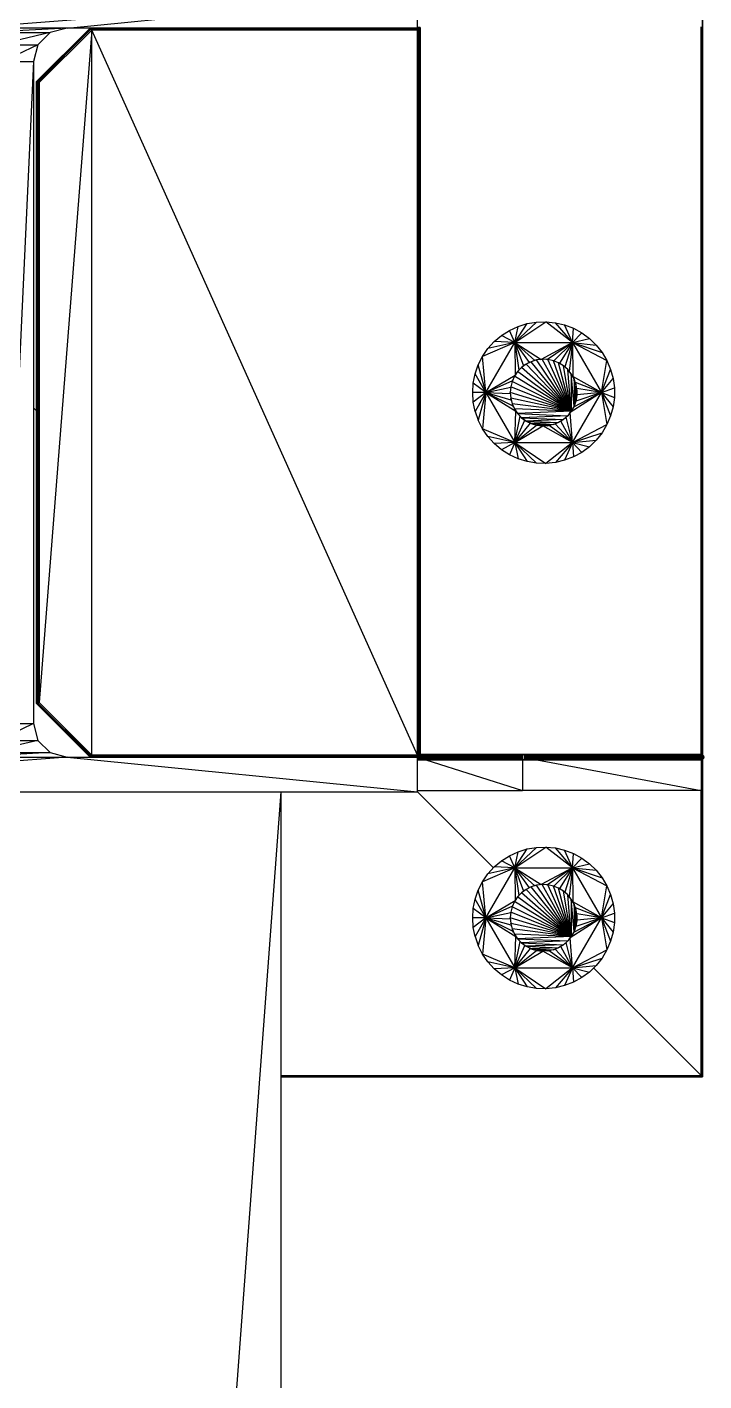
# Model space of a CAD drawing. Header units: millimetres. Extents: x -107267 to 109426, y -98906 to 83910.
# Drawn here: x 55359.7 to 55488.5, y -17772.9 to -17515.2 of the extents above; entities that cross this region are included whole.
import ezdxf

# ---------------------------------------------------------------- set-up
doc = ezdxf.new("R2010")
doc.units = ezdxf.units.MM
doc.layers.add('Top (Plan) View-000-CHÃO', color=254, linetype='Continuous')

# ---------------------------------------------------------------- blocks, each defined once
blk = doc.blocks.new('*U42')
at = {"layer": 'Top (Plan) View-000-CHÃO', "color": 0, "linetype": 'ByBlock', "lineweight": -2}
for p, q in [((154413.44, 143541.2), (154313.44, 142193.2)), ((154313.44, 143541.2), (154413.44, 143541.2)), ((154413.44, 143541.2), (154413.44, 142193.2))]:
    blk.add_line(p, q, dxfattribs=at)
blk = doc.blocks.new('*U62')
at = {"layer": 'Top (Plan) View-000-CHÃO', "color": 0, "linetype": 'ByBlock', "lineweight": -2}
for p, q in [((154457.94, 143526.72), (154463.89, 143530.68)), ((154457.94, 143526.72), (154462.08, 143530.62)), ((154457.94, 143526.72), (154460.31, 143530.32)), ((154458.58, 143529.79), (154460.31, 143530.32)), ((154460.31, 143530.32), (154462.08, 143530.62)), ((154462.08, 143530.62), (154463.89, 143530.68)), ((154463.89, 143530.68), (154465.68, 143530.5)), ((154468.93, 143526.72), (154463.89, 143530.68)), ((154465.68, 143530.5), (154467.44, 143530.09)), ((154468.93, 143526.72), (154465.68, 143530.5)), ((154467.44, 143530.09), (154469.12, 143529.44)), ((154468.93, 143526.72), (154467.44, 143530.09)), ((154454.05, 143526.9), (154455.43, 143528.06)), ((154455.43, 143528.06), (154456.95, 143529.03)), ((154457.94, 143526.72), (154455.43, 143528.06)), ((154456.95, 143529.03), (154458.58, 143529.79)), ((154457.94, 143526.72), (154456.95, 143529.03)), ((154457.94, 143526.72), (154458.58, 143529.79)), ((154468.93, 143526.72), (154469.12, 143529.44)), ((154468.93, 143526.72), (154470.7, 143528.57)), ((154468.93, 143526.72), (154472.15, 143527.5)), ((154469.12, 143529.44), (154470.7, 143528.57)), ((154470.7, 143528.57), (154472.15, 143527.5)), ((154472.15, 143527.5), (154473.45, 143526.25)), ((154457.94, 143526.72), (154451.82, 143524.07)), ((154451.82, 143524.07), (154452.84, 143525.56)), ((154452.44, 143517.19), (154457.94, 143526.72)), ((154452.84, 143525.56), (154454.05, 143526.9)), ((154457.94, 143526.72), (154452.84, 143525.56)), ((154457.94, 143526.72), (154454.05, 143526.9)), ((154457.94, 143526.72), (154458.01, 143520.49)), ((154457.94, 143526.72), (154458.73, 143521.46)), ((154457.94, 143526.72), (154459.63, 143522.27)), ((154457.94, 143526.72), (154460.66, 143522.9)), ((154457.94, 143526.72), (154461.79, 143523.32)), ((154457.94, 143526.72), (154462.98, 143523.52)), ((154457.94, 143526.72), (154468.93, 143526.72)), ((154457.94, 143526.72), (154457.94, 143526.72)), ((154458.35, 143526.72), (154458.35, 143526.72)), ((154459.51, 143526.72), (154459.51, 143526.72)), ((154460.11, 143526.72), (154460.11, 143526.72)), ((154461.07, 143526.72), (154461.07, 143526.72)), ((154462.58, 143526.72), (154462.58, 143526.72)), ((154468.93, 143526.72), (154462.98, 143523.52)), ((154463.38, 143526.72), (154463.38, 143526.72)), ((154468.93, 143526.72), (154464.19, 143523.5)), ((154464.87, 143526.72), (154464.87, 143526.72)), ((154468.93, 143526.72), (154465.37, 143523.24)), ((154466.42, 143526.72), (154466.42, 143526.72)), ((154468.93, 143526.72), (154466.48, 143522.77)), ((154467.47, 143526.72), (154467.47, 143526.72)), ((154468.93, 143526.72), (154467.48, 143522.09)), ((154468.04, 143526.72), (154468.04, 143526.72)), ((154468.93, 143526.72), (154468.33, 143521.24)), ((154468.93, 143526.72), (154469.01, 143520.24)), ((154468.93, 143526.72), (154474.43, 143517.19)), ((154468.93, 143526.72), (154475.48, 143523.28)), ((154468.93, 143526.72), (154474.57, 143524.83)), ((154468.93, 143526.72), (154473.45, 143526.25)), ((154473.45, 143526.25), (154474.57, 143524.83)), ((154450.42, 143520.76), (154451.01, 143522.46)), ((154451.01, 143522.46), (154451.82, 143524.07)), ((154452.44, 143517.19), (154451.01, 143522.46)), ((154452.44, 143517.19), (154451.82, 143524.07)), ((154459.63, 143522.27), (154459.47, 143522.13)), ((154459.83, 143522.4), (154459.63, 143522.27)), ((154460.66, 143522.9), (154460.44, 143522.77)), ((154460.84, 143522.97), (154460.66, 143522.9)), ((154461.79, 143523.32), (154461.51, 143523.22)), ((154461.92, 143523.35), (154461.79, 143523.32)), ((154462.98, 143523.52), (154462.68, 143523.47)), ((154463.06, 143523.52), (154462.98, 143523.52)), ((154464.19, 143523.5), (154464.01, 143523.5)), ((154464.2, 143523.49), (154464.19, 143523.5)), ((154465.37, 143523.24), (154465.34, 143523.25)), ((154465.56, 143523.16), (154465.37, 143523.24)), ((154466.48, 143522.77), (154466.4, 143522.8)), ((154466.73, 143522.6), (154466.48, 143522.77)), ((154474.43, 143517.19), (154475.48, 143523.28)), ((154474.57, 143524.83), (154475.48, 143523.28)), ((154475.48, 143523.28), (154476.19, 143521.62)), ((154450.06, 143518.99), (154450.42, 143520.76)), ((154452.44, 143517.19), (154450.42, 143520.76)), ((154452.44, 143517.19), (154458.01, 143520.49)), ((154458.01, 143520.49), (154457.97, 143520.4)), ((154458.19, 143520.74), (154458.01, 143520.49)), ((154458.73, 143521.46), (154458.64, 143521.33)), ((154458.94, 143521.65), (154458.73, 143521.46)), ((154467.48, 143522.09), (154467.36, 143522.17)), ((154467.68, 143521.88), (154467.48, 143522.09)), ((154468.33, 143521.24), (154468.19, 143521.38)), ((154468.47, 143521.03), (154468.33, 143521.24)), ((154469.01, 143520.24), (154468.87, 143520.44)), ((154469.09, 143520.05), (154469.01, 143520.24)), ((154474.43, 143517.19), (154469.01, 143520.24)), ((154474.43, 143517.19), (154476.19, 143521.62)), ((154474.43, 143517.19), (154476.66, 143519.88)), ((154476.19, 143521.62), (154476.66, 143519.88)), ((154476.66, 143519.88), (154476.91, 143518.09)), ((154449.94, 143517.19), (154450.06, 143518.99)), ((154450.06, 143515.39), (154449.94, 143517.19)), ((154452.44, 143517.19), (154449.94, 143517.19)), ((154452.44, 143517.19), (154450.06, 143518.99)), ((154452.44, 143517.19), (154450.06, 143515.39)), ((154452.44, 143517.19), (154450.42, 143513.62)), ((154452.44, 143517.19), (154451.01, 143511.92)), ((154452.44, 143517.19), (154451.82, 143510.31)), ((154452.44, 143517.19), (154457.48, 143519.41)), ((154452.44, 143517.19), (154457.17, 143518.24)), ((154452.44, 143517.19), (154457.6, 143514.69)), ((154452.44, 143517.19), (154458.18, 143513.63)), ((154452.44, 143517.19), (154457.23, 143515.84)), ((154452.44, 143517.19), (154457.09, 143517.04)), ((154452.44, 143517.19), (154457.94, 143507.67)), ((154452.44, 143517.19), (154452.44, 143517.19)), ((154457.17, 143518.25), (154457.17, 143518.24)), ((154457.17, 143518.24), (154457.17, 143518.19)), ((154457.48, 143519.41), (154457.47, 143519.37)), ((154457.6, 143519.64), (154457.48, 143519.41)), ((154474.43, 143517.19), (154468.52, 143513.39)), ((154468.93, 143507.67), (154474.43, 143517.19)), ((154474.43, 143517.19), (154469.15, 143514.42)), ((154469.48, 143519.13), (154469.37, 143519.39)), ((154469.52, 143518.98), (154469.48, 143519.13)), ((154474.43, 143517.19), (154469.48, 143519.13)), ((154474.43, 143517.19), (154469.57, 143515.55)), ((154469.74, 143517.95), (154469.68, 143518.25)), ((154469.74, 143517.85), (154469.74, 143517.95)), ((154474.43, 143517.19), (154469.74, 143517.95)), ((154474.43, 143517.19), (154469.77, 143516.74)), ((154474.43, 143517.19), (154476.91, 143518.09)), ((154474.43, 143517.19), (154475.48, 143511.1)), ((154474.43, 143517.19), (154476.19, 143512.76)), ((154474.43, 143517.19), (154476.66, 143514.5)), ((154474.43, 143517.19), (154476.91, 143516.29)), ((154476.91, 143518.09), (154476.91, 143516.29)), ((154450.42, 143513.62), (154450.06, 143515.39)), ((154457.09, 143517.1), (154457.09, 143517.04)), ((154457.09, 143517.04), (154457.12, 143516.75)), ((154457.22, 143515.96), (154457.23, 143515.84)), ((154457.23, 143515.84), (154457.32, 143515.55)), ((154457.54, 143514.86), (154457.6, 143514.69)), ((154457.73, 143514.45), (154457.6, 143514.69)), ((154469.53, 143515.43), (154469.57, 143515.55)), ((154469.57, 143515.55), (154469.57, 143515.56)), ((154469.77, 143516.74), (154469.76, 143516.98)), ((154469.76, 143516.71), (154469.77, 143516.74)), ((154476.91, 143516.29), (154476.66, 143514.5)), ((154450.42, 143513.62), (154451.01, 143511.92)), ((154457.94, 143507.67), (154458.18, 143513.63)), ((154457.94, 143507.67), (154458.95, 143512.7)), ((154458.18, 143513.63), (154458.07, 143513.83)), ((154458.18, 143513.63), (154458.32, 143513.46)), ((154458.77, 143512.91), (154458.95, 143512.7)), ((154458.95, 143512.7), (154459.08, 143512.59)), ((154458.95, 143512.7), (154458.95, 143512.7)), ((154459.65, 143512.12), (154459.88, 143511.93)), ((154467.5, 143512.34), (154467.71, 143512.49)), ((154467.71, 143512.49), (154467.83, 143512.63)), ((154468.93, 143507.67), (154467.71, 143512.49)), ((154468.32, 143513.17), (154468.52, 143513.39)), ((154468.52, 143513.39), (154468.59, 143513.5)), ((154468.93, 143507.67), (154468.52, 143513.39)), ((154468.99, 143514.17), (154469.15, 143514.42)), ((154469.15, 143514.42), (154469.17, 143514.49)), ((154476.19, 143512.76), (154475.48, 143511.1)), ((154476.66, 143514.5), (154476.19, 143512.76)), ((154451.82, 143510.31), (154451.01, 143511.92)), ((154452.84, 143508.82), (154451.82, 143510.31)), ((154457.94, 143507.67), (154451.82, 143510.31)), ((154457.94, 143507.67), (154459.88, 143511.93)), ((154457.94, 143507.67), (154460.94, 143511.35)), ((154457.94, 143507.67), (154462.09, 143510.99)), ((154457.94, 143507.67), (154463.29, 143510.84)), ((154459.88, 143511.93), (154459.98, 143511.87)), ((154459.88, 143511.93), (154459.98, 143511.88)), ((154459.97, 143511.88), (154459.88, 143511.93)), ((154460.69, 143511.49), (154460.94, 143511.35)), ((154460.72, 143511.47), (154460.94, 143511.35)), ((154460.94, 143511.35), (154460.73, 143511.47)), ((154460.94, 143511.35), (154460.99, 143511.34)), ((154460.94, 143511.35), (154460.99, 143511.34)), ((154460.99, 143511.34), (154460.94, 143511.35)), ((154460.94, 143511.35), (154460.94, 143511.35)), ((154462.08, 143510.99), (154462.09, 143510.99)), ((154462.08, 143510.99), (154462.09, 143510.99)), ((154462.09, 143510.99), (154462.08, 143510.99)), ((154462.09, 143510.99), (154462.09, 143510.99)), ((154462.09, 143510.99), (154462.09, 143510.99)), ((154462.09, 143510.99), (154462.09, 143510.99)), ((154462.09, 143510.99), (154462.09, 143510.99)), ((154463.24, 143510.85), (154463.29, 143510.84)), ((154463.25, 143510.85), (154463.29, 143510.84)), ((154463.29, 143510.84), (154463.25, 143510.85)), ((154463.29, 143510.84), (154463.56, 143510.86)), ((154463.29, 143510.84), (154463.55, 143510.86)), ((154463.51, 143510.86), (154463.29, 143510.84)), ((154463.29, 143510.84), (154463.29, 143510.84)), ((154468.93, 143507.67), (154463.29, 143510.84)), ((154464.38, 143510.92), (154464.49, 143510.93)), ((154464.39, 143510.92), (154464.49, 143510.93)), ((154464.49, 143510.93), (154464.39, 143510.92)), ((154464.49, 143510.93), (154464.79, 143511.01)), ((154464.49, 143510.93), (154464.78, 143511.01)), ((154464.76, 143511), (154464.49, 143510.93)), ((154464.49, 143510.93), (154464.49, 143510.93)), ((154468.93, 143507.67), (154464.49, 143510.93)), ((154465.5, 143511.2), (154465.66, 143511.24)), ((154465.51, 143511.2), (154465.66, 143511.24)), ((154465.66, 143511.24), (154465.51, 143511.2)), ((154465.66, 143511.24), (154465.91, 143511.37)), ((154465.9, 143511.36), (154465.66, 143511.24)), ((154465.89, 143511.36), (154465.66, 143511.24)), ((154465.66, 143511.24), (154465.66, 143511.24)), ((154468.93, 143507.67), (154465.66, 143511.24)), ((154466.74, 143511.77), (154466.55, 143511.68)), ((154466.55, 143511.68), (154466.74, 143511.77)), ((154466.74, 143511.77), (154466.56, 143511.68)), ((154466.74, 143511.77), (154466.93, 143511.91)), ((154468.93, 143507.67), (154466.74, 143511.77)), ((154468.93, 143507.67), (154475.48, 143511.1)), ((154468.93, 143507.67), (154474.57, 143509.55)), ((154474.57, 143509.55), (154473.45, 143508.14)), ((154475.48, 143511.1), (154474.57, 143509.55)), ((154454.05, 143507.49), (154452.84, 143508.82)), ((154457.94, 143507.67), (154452.84, 143508.82)), ((154457.94, 143507.67), (154454.05, 143507.49)), ((154455.43, 143506.32), (154454.05, 143507.49)), ((154457.94, 143507.67), (154455.43, 143506.32)), ((154457.94, 143507.67), (154456.95, 143505.35)), ((154457.94, 143507.67), (154468.93, 143507.67)), ((154457.94, 143507.67), (154458.58, 143504.59)), ((154457.94, 143507.67), (154460.31, 143504.06)), ((154457.94, 143507.67), (154462.08, 143503.76)), ((154457.94, 143507.67), (154463.89, 143503.7)), ((154468.93, 143507.67), (154463.89, 143503.7)), ((154468.93, 143507.67), (154465.68, 143503.88)), ((154468.93, 143507.67), (154467.44, 143504.3)), ((154468.93, 143507.67), (154473.45, 143508.14)), ((154468.93, 143507.67), (154469.12, 143504.95)), ((154468.93, 143507.67), (154470.7, 143505.81)), ((154468.93, 143507.67), (154472.15, 143506.88)), ((154472.15, 143506.88), (154470.7, 143505.81)), ((154473.45, 143508.14), (154472.15, 143506.88)), ((154456.95, 143505.35), (154455.43, 143506.32)), ((154458.58, 143504.59), (154456.95, 143505.35)), ((154460.31, 143504.06), (154458.58, 143504.59)), ((154467.44, 143504.3), (154465.68, 143503.88)), ((154469.12, 143504.95), (154467.44, 143504.3)), ((154470.7, 143505.81), (154469.12, 143504.95)), ((154462.08, 143503.76), (154460.31, 143504.06)), ((154463.89, 143503.7), (154462.08, 143503.76)), ((154465.68, 143503.88), (154463.89, 143503.7))]:
    blk.add_line(p, q, dxfattribs=at)
blk = doc.blocks.new('*U63')
at = {"layer": 'Top (Plan) View-000-CHÃO', "color": 0, "linetype": 'ByBlock', "lineweight": -2}
for p, q in [((154460.11, 143522.6), (154459.24, 143521.96)), ((154460.08, 143522.58), (154460.11, 143522.6)), ((154461.07, 143523.08), (154460.11, 143522.6)), ((154460.11, 143522.6), (154460.13, 143522.61)), ((154468.7, 143513.64), (154460.11, 143522.6)), ((154461.07, 143523.08), (154461.04, 143523.07)), ((154462.1, 143523.4), (154461.07, 143523.08)), ((154461.07, 143523.08), (154461.09, 143523.09)), ((154468.7, 143513.64), (154461.07, 143523.08)), ((154462.1, 143523.4), (154462.07, 143523.39)), ((154463.17, 143523.54), (154462.1, 143523.4)), ((154462.1, 143523.4), (154462.13, 143523.4)), ((154468.7, 143513.64), (154462.1, 143523.4)), ((154463.17, 143523.54), (154463.14, 143523.53)), ((154464.24, 143523.49), (154463.17, 143523.54)), ((154463.17, 143523.54), (154463.19, 143523.54)), ((154468.7, 143513.64), (154463.17, 143523.54)), ((154464.2, 143523.49), (154464.18, 143523.49)), ((154464.24, 143523.49), (154464.21, 143523.49)), ((154465.29, 143523.26), (154464.24, 143523.49)), ((154464.24, 143523.49), (154464.27, 143523.48)), ((154468.7, 143513.64), (154464.24, 143523.49)), ((154465.29, 143523.26), (154465.27, 143523.27)), ((154466.29, 143522.86), (154465.29, 143523.26)), ((154465.29, 143523.26), (154465.32, 143523.25)), ((154468.7, 143513.64), (154465.29, 143523.26)), ((154465.34, 143523.25), (154465.35, 143523.24)), ((154466.29, 143522.86), (154466.27, 143522.87)), ((154467.21, 143522.3), (154466.29, 143522.86)), ((154466.29, 143522.86), (154466.32, 143522.85)), ((154468.7, 143513.64), (154466.29, 143522.86)), ((154467.21, 143522.3), (154467.19, 143522.31)), ((154468.02, 143521.59), (154467.21, 143522.3)), ((154467.21, 143522.3), (154467.23, 143522.28)), ((154468.7, 143513.64), (154467.21, 143522.3)), ((154457.89, 143520.29), (154457.45, 143519.31)), ((154457.88, 143520.26), (154457.89, 143520.29)), ((154458.49, 143521.18), (154457.89, 143520.29)), ((154457.91, 143520.31), (154457.89, 143520.29)), ((154468.7, 143513.64), (154457.89, 143520.29)), ((154458.48, 143521.16), (154458.49, 143521.18)), ((154459.24, 143521.96), (154458.49, 143521.18)), ((154458.51, 143521.2), (154458.49, 143521.18)), ((154468.7, 143513.64), (154458.49, 143521.18)), ((154459.22, 143521.94), (154459.24, 143521.96)), ((154459.26, 143521.98), (154459.24, 143521.96)), ((154468.7, 143513.64), (154459.24, 143521.96)), ((154468.02, 143521.59), (154468, 143521.6)), ((154468.7, 143520.75), (154468.02, 143521.59)), ((154468.02, 143521.59), (154468.04, 143521.56)), ((154468.7, 143513.64), (154468.02, 143521.59)), ((154468.7, 143520.75), (154468.68, 143520.77)), ((154469.22, 143519.81), (154468.7, 143520.75)), ((154468.7, 143520.75), (154468.71, 143520.72)), ((154468.7, 143520.75), (154468.7, 143513.64)), ((154469.22, 143514.58), (154468.7, 143520.75)), ((154469.22, 143519.81), (154469.21, 143519.83)), ((154469.58, 143518.79), (154469.22, 143519.81)), ((154469.22, 143519.81), (154469.23, 143519.78)), ((154469.22, 143519.81), (154469.22, 143514.58)), ((154469.58, 143515.59), (154469.22, 143519.81)), ((154457.18, 143518.26), (154457.09, 143517.19)), ((154457.09, 143517.22), (154457.09, 143517.19)), ((154457.09, 143517.16), (154457.09, 143517.19)), ((154457.09, 143517.19), (154457.18, 143516.12)), ((154468.7, 143513.64), (154457.09, 143517.19)), ((154457.17, 143518.22), (154457.18, 143518.26)), ((154457.45, 143519.31), (154457.18, 143518.26)), ((154457.18, 143518.29), (154457.18, 143518.26)), ((154468.7, 143513.64), (154457.18, 143518.26)), ((154457.44, 143519.28), (154457.45, 143519.31)), ((154457.46, 143519.33), (154457.45, 143519.31)), ((154468.7, 143513.64), (154457.45, 143519.31)), ((154469.58, 143518.79), (154469.57, 143518.82)), ((154469.76, 143517.73), (154469.58, 143518.79)), ((154469.58, 143518.79), (154469.59, 143518.76)), ((154469.58, 143518.79), (154469.58, 143515.59)), ((154469.58, 143518.79), (154469.76, 143516.65)), ((154469.76, 143517.73), (154469.76, 143517.76)), ((154469.76, 143517.73), (154469.76, 143516.65)), ((154469.76, 143517.73), (154469.76, 143517.7)), ((154457.17, 143516.15), (154457.18, 143516.12)), ((154457.18, 143516.09), (154457.18, 143516.12)), ((154457.18, 143516.12), (154457.45, 143515.08)), ((154468.7, 143513.64), (154457.18, 143516.12)), ((154457.44, 143515.1), (154457.45, 143515.08)), ((154457.46, 143515.05), (154457.45, 143515.08)), ((154457.45, 143515.08), (154457.89, 143514.09)), ((154468.7, 143513.64), (154457.45, 143515.08)), ((154469.22, 143514.58), (154468.7, 143513.64)), ((154469.22, 143514.58), (154469.21, 143514.55)), ((154469.58, 143515.59), (154469.22, 143514.58)), ((154469.22, 143514.58), (154469.23, 143514.6)), ((154469.57, 143515.56), (154469.56, 143515.53)), ((154469.58, 143515.59), (154469.57, 143515.56)), ((154469.76, 143516.65), (154469.58, 143515.59)), ((154469.58, 143515.59), (154469.59, 143515.62)), ((154469.76, 143516.65), (154469.76, 143516.68)), ((154469.76, 143516.65), (154469.76, 143516.62)), ((154457.88, 143514.12), (154457.89, 143514.09)), ((154457.91, 143514.07), (154457.89, 143514.09)), ((154457.89, 143514.09), (154458.49, 143513.2)), ((154468.7, 143513.64), (154457.89, 143514.09)), ((154458.48, 143513.22), (154458.49, 143513.2)), ((154468.7, 143513.64), (154458.49, 143513.2)), ((154458.49, 143513.2), (154458.51, 143513.18)), ((154458.49, 143513.2), (154459.24, 143512.42)), ((154458.49, 143513.2), (154468.02, 143512.8)), ((154459.24, 143512.42), (154459.22, 143512.44)), ((154468.02, 143512.8), (154459.24, 143512.42)), ((154459.24, 143512.42), (154459.26, 143512.41)), ((154459.24, 143512.42), (154460.11, 143511.78)), ((154459.24, 143512.42), (154467.21, 143512.09)), ((154467.21, 143512.09), (154460.11, 143511.78)), ((154467.21, 143512.09), (154466.29, 143511.52)), ((154467.21, 143512.09), (154467.19, 143512.07)), ((154468.02, 143512.8), (154467.21, 143512.09)), ((154467.21, 143512.09), (154467.23, 143512.1)), ((154468.02, 143512.8), (154468, 143512.78)), ((154468.7, 143513.64), (154468.02, 143512.8)), ((154468.02, 143512.8), (154468.04, 143512.82)), ((154468.7, 143513.64), (154468.68, 143513.61)), ((154468.7, 143513.64), (154468.71, 143513.66)), ((154460.11, 143511.78), (154460.08, 143511.8)), ((154460.11, 143511.78), (154460.13, 143511.77)), ((154460.11, 143511.78), (154461.07, 143511.3)), ((154460.11, 143511.78), (154466.29, 143511.52)), ((154461.07, 143511.3), (154461.04, 143511.31)), ((154466.29, 143511.52), (154461.07, 143511.3)), ((154461.07, 143511.3), (154461.09, 143511.29)), ((154461.07, 143511.3), (154462.1, 143510.98)), ((154461.07, 143511.3), (154465.29, 143511.12)), ((154462.1, 143510.98), (154462.07, 143510.99)), ((154465.29, 143511.12), (154462.1, 143510.98)), ((154462.1, 143510.98), (154462.13, 143510.98)), ((154462.1, 143510.98), (154463.17, 143510.85)), ((154462.1, 143510.98), (154464.24, 143510.89)), ((154463.17, 143510.85), (154463.14, 143510.85)), ((154464.24, 143510.89), (154463.17, 143510.85)), ((154463.17, 143510.85), (154463.19, 143510.85)), ((154464.24, 143510.89), (154464.21, 143510.89)), ((154465.29, 143511.12), (154464.24, 143510.89)), ((154464.24, 143510.89), (154464.27, 143510.9)), ((154465.29, 143511.12), (154465.27, 143511.11)), ((154466.29, 143511.52), (154465.29, 143511.12)), ((154465.29, 143511.12), (154465.32, 143511.13)), ((154466.29, 143511.52), (154466.27, 143511.51)), ((154466.29, 143511.52), (154466.32, 143511.54))]:
    blk.add_line(p, q, dxfattribs=at)
blk = doc.blocks.new('*U64')
at = {"layer": 'Top (Plan) View-000-CHÃO', "color": 0, "linetype": 'ByBlock', "lineweight": -2}
for p, q in [((154457.94, 143626.72), (154463.89, 143630.68)), ((154457.94, 143626.72), (154462.08, 143630.62)), ((154460.31, 143630.32), (154462.08, 143630.62)), ((154462.08, 143630.62), (154463.89, 143630.68)), ((154463.89, 143630.68), (154465.68, 143630.5)), ((154468.93, 143626.72), (154463.89, 143630.68)), ((154454.05, 143626.9), (154455.43, 143628.06)), ((154455.43, 143628.06), (154456.95, 143629.03)), ((154457.94, 143626.72), (154455.43, 143628.06)), ((154456.95, 143629.03), (154458.58, 143629.79)), ((154457.94, 143626.72), (154456.95, 143629.03)), ((154457.94, 143626.72), (154460.31, 143630.32)), ((154457.94, 143626.72), (154458.58, 143629.79)), ((154458.58, 143629.79), (154460.31, 143630.32)), ((154465.68, 143630.5), (154467.44, 143630.09)), ((154468.93, 143626.72), (154465.68, 143630.5)), ((154467.44, 143630.09), (154469.12, 143629.44)), ((154468.93, 143626.72), (154467.44, 143630.09)), ((154468.93, 143626.72), (154469.12, 143629.44)), ((154468.93, 143626.72), (154470.7, 143628.57)), ((154469.12, 143629.44), (154470.7, 143628.57)), ((154470.7, 143628.57), (154472.15, 143627.5)), ((154457.94, 143626.72), (154451.82, 143624.07)), ((154451.82, 143624.07), (154452.84, 143625.56)), ((154452.44, 143617.19), (154457.94, 143626.72)), ((154452.84, 143625.56), (154454.05, 143626.9)), ((154457.94, 143626.72), (154452.84, 143625.56)), ((154457.94, 143626.72), (154454.05, 143626.9)), ((154457.94, 143626.72), (154458.01, 143620.49)), ((154457.94, 143626.72), (154458.73, 143621.46)), ((154457.94, 143626.72), (154459.63, 143622.27)), ((154457.94, 143626.72), (154460.66, 143622.9)), ((154457.94, 143626.72), (154461.79, 143623.32)), ((154457.94, 143626.72), (154462.98, 143623.52)), ((154457.94, 143626.72), (154468.93, 143626.72)), ((154457.94, 143626.72), (154457.94, 143626.72)), ((154458.35, 143626.72), (154458.35, 143626.72)), ((154459.51, 143626.72), (154459.51, 143626.72)), ((154460.11, 143626.72), (154460.11, 143626.72)), ((154461.07, 143626.72), (154461.07, 143626.72)), ((154462.58, 143626.72), (154462.58, 143626.72)), ((154468.93, 143626.72), (154462.98, 143623.52)), ((154463.38, 143626.72), (154463.38, 143626.72)), ((154468.93, 143626.72), (154464.19, 143623.5)), ((154464.87, 143626.72), (154464.87, 143626.72)), ((154468.93, 143626.72), (154465.37, 143623.24)), ((154466.42, 143626.72), (154466.42, 143626.72)), ((154468.93, 143626.72), (154466.48, 143622.77)), ((154467.47, 143626.72), (154467.47, 143626.72)), ((154468.93, 143626.72), (154467.48, 143622.09)), ((154468.04, 143626.72), (154468.04, 143626.72)), ((154468.93, 143626.72), (154468.33, 143621.24)), ((154468.93, 143626.72), (154472.15, 143627.5)), ((154468.93, 143626.72), (154469.01, 143620.24)), ((154468.93, 143626.72), (154474.43, 143617.19)), ((154468.93, 143626.72), (154475.48, 143623.28)), ((154468.93, 143626.72), (154474.57, 143624.83)), ((154468.93, 143626.72), (154473.45, 143626.25)), ((154472.15, 143627.5), (154473.45, 143626.25)), ((154473.45, 143626.25), (154474.57, 143624.83)), ((154451.01, 143622.46), (154451.82, 143624.07)), ((154452.44, 143617.19), (154451.82, 143624.07)), ((154460.66, 143622.9), (154460.44, 143622.77)), ((154460.84, 143622.97), (154460.66, 143622.9)), ((154461.79, 143623.32), (154461.51, 143623.22)), ((154461.92, 143623.35), (154461.79, 143623.32)), ((154462.98, 143623.52), (154462.68, 143623.47)), ((154463.06, 143623.52), (154462.98, 143623.52)), ((154464.19, 143623.5), (154464.01, 143623.5)), ((154464.2, 143623.49), (154464.19, 143623.5)), ((154465.37, 143623.24), (154465.34, 143623.25)), ((154465.56, 143623.16), (154465.37, 143623.24)), ((154466.48, 143622.77), (154466.4, 143622.8)), ((154474.43, 143617.19), (154475.48, 143623.28)), ((154474.57, 143624.83), (154475.48, 143623.28)), ((154475.48, 143623.28), (154476.19, 143621.62)), ((154450.06, 143618.99), (154450.42, 143620.76)), ((154450.42, 143620.76), (154451.01, 143622.46)), ((154452.44, 143617.19), (154450.42, 143620.76)), ((154452.44, 143617.19), (154451.01, 143622.46)), ((154452.44, 143617.19), (154458.01, 143620.49)), ((154458.01, 143620.49), (154457.97, 143620.4)), ((154458.19, 143620.74), (154458.01, 143620.49)), ((154458.73, 143621.46), (154458.64, 143621.33)), ((154458.94, 143621.65), (154458.73, 143621.46)), ((154459.63, 143622.27), (154459.47, 143622.13)), ((154459.83, 143622.4), (154459.63, 143622.27)), ((154466.73, 143622.6), (154466.48, 143622.77)), ((154467.48, 143622.09), (154467.36, 143622.17)), ((154467.68, 143621.88), (154467.48, 143622.09)), ((154468.33, 143621.24), (154468.19, 143621.38)), ((154468.47, 143621.03), (154468.33, 143621.24)), ((154469.01, 143620.24), (154468.87, 143620.44)), ((154469.09, 143620.05), (154469.01, 143620.24)), ((154474.43, 143617.19), (154469.01, 143620.24)), ((154474.43, 143617.19), (154476.19, 143621.62)), ((154476.19, 143621.62), (154476.66, 143619.88)), ((154449.94, 143617.19), (154450.06, 143618.99)), ((154452.44, 143617.19), (154450.06, 143618.99)), ((154452.44, 143617.19), (154457.48, 143619.41)), ((154452.44, 143617.19), (154457.17, 143618.24)), ((154457.17, 143618.25), (154457.17, 143618.24)), ((154457.17, 143618.24), (154457.17, 143618.19)), ((154457.48, 143619.41), (154457.47, 143619.37)), ((154457.6, 143619.64), (154457.48, 143619.41)), ((154469.48, 143619.13), (154469.37, 143619.39)), ((154469.52, 143618.98), (154469.48, 143619.13)), ((154474.43, 143617.19), (154469.48, 143619.13)), ((154469.74, 143617.95), (154469.68, 143618.25)), ((154469.74, 143617.85), (154469.74, 143617.95)), ((154474.43, 143617.19), (154469.74, 143617.95)), ((154474.43, 143617.19), (154476.66, 143619.88)), ((154474.43, 143617.19), (154476.91, 143618.09)), ((154476.66, 143619.88), (154476.91, 143618.09)), ((154476.91, 143618.09), (154476.91, 143616.29)), ((154450.06, 143615.39), (154449.94, 143617.19)), ((154452.44, 143617.19), (154449.94, 143617.19)), ((154452.44, 143617.19), (154450.06, 143615.39)), ((154450.42, 143613.62), (154450.06, 143615.39)), ((154452.44, 143617.19), (154450.42, 143613.62)), ((154452.44, 143617.19), (154451.01, 143611.92)), ((154452.44, 143617.19), (154451.82, 143610.31)), ((154452.44, 143617.19), (154457.6, 143614.69)), ((154452.44, 143617.19), (154458.18, 143613.63)), ((154452.44, 143617.19), (154457.23, 143615.84)), ((154452.44, 143617.19), (154457.09, 143617.04)), ((154452.44, 143617.19), (154457.94, 143607.67)), ((154452.44, 143617.19), (154452.44, 143617.19)), ((154457.09, 143617.1), (154457.09, 143617.04)), ((154457.09, 143617.04), (154457.12, 143616.75)), ((154457.22, 143615.96), (154457.23, 143615.84)), ((154457.23, 143615.84), (154457.32, 143615.55)), ((154474.43, 143617.19), (154468.52, 143613.39)), ((154468.93, 143607.67), (154474.43, 143617.19)), ((154474.43, 143617.19), (154469.15, 143614.42)), ((154469.53, 143615.43), (154469.57, 143615.55)), ((154474.43, 143617.19), (154469.57, 143615.55)), ((154469.57, 143615.55), (154469.57, 143615.56)), ((154469.77, 143616.74), (154469.76, 143616.98)), ((154469.76, 143616.71), (154469.77, 143616.74)), ((154474.43, 143617.19), (154469.77, 143616.74)), ((154474.43, 143617.19), (154475.48, 143611.1)), ((154474.43, 143617.19), (154476.19, 143612.76)), ((154474.43, 143617.19), (154476.66, 143614.5)), ((154474.43, 143617.19), (154476.91, 143616.29)), ((154476.91, 143616.29), (154476.66, 143614.5)), ((154450.42, 143613.62), (154451.01, 143611.92)), ((154457.54, 143614.86), (154457.6, 143614.69)), ((154457.73, 143614.45), (154457.6, 143614.69)), ((154457.94, 143607.67), (154458.18, 143613.63)), ((154457.94, 143607.67), (154458.95, 143612.7)), ((154458.18, 143613.63), (154458.07, 143613.83)), ((154458.18, 143613.63), (154458.32, 143613.46)), ((154458.77, 143612.91), (154458.95, 143612.7)), ((154458.95, 143612.7), (154459.08, 143612.59)), ((154458.95, 143612.7), (154458.95, 143612.7)), ((154467.5, 143612.34), (154467.71, 143612.49)), ((154467.71, 143612.49), (154467.83, 143612.63)), ((154468.93, 143607.67), (154467.71, 143612.49)), ((154468.32, 143613.17), (154468.52, 143613.39)), ((154468.52, 143613.39), (154468.59, 143613.5)), ((154468.93, 143607.67), (154468.52, 143613.39)), ((154468.99, 143614.17), (154469.15, 143614.42)), ((154469.15, 143614.42), (154469.17, 143614.49)), ((154476.19, 143612.76), (154475.48, 143611.1)), ((154476.66, 143614.5), (154476.19, 143612.76)), ((154451.82, 143610.31), (154451.01, 143611.92)), ((154452.84, 143608.82), (154451.82, 143610.31)), ((154457.94, 143607.67), (154451.82, 143610.31)), ((154457.94, 143607.67), (154459.88, 143611.93)), ((154457.94, 143607.67), (154460.94, 143611.35)), ((154457.94, 143607.67), (154462.09, 143610.99)), ((154457.94, 143607.67), (154463.29, 143610.84)), ((154459.65, 143612.12), (154459.88, 143611.93)), ((154459.88, 143611.93), (154459.98, 143611.87)), ((154459.88, 143611.93), (154459.98, 143611.88)), ((154459.97, 143611.88), (154459.88, 143611.93)), ((154460.69, 143611.49), (154460.94, 143611.35)), ((154460.72, 143611.47), (154460.94, 143611.35)), ((154460.94, 143611.35), (154460.73, 143611.47)), ((154460.94, 143611.35), (154460.99, 143611.34)), ((154460.94, 143611.35), (154460.99, 143611.34)), ((154460.99, 143611.34), (154460.94, 143611.35)), ((154460.94, 143611.35), (154460.94, 143611.35)), ((154462.08, 143610.99), (154462.09, 143610.99)), ((154462.08, 143610.99), (154462.09, 143610.99)), ((154462.09, 143610.99), (154462.08, 143610.99)), ((154462.09, 143610.99), (154462.09, 143610.99)), ((154462.09, 143610.99), (154462.09, 143610.99)), ((154462.09, 143610.99), (154462.09, 143610.99)), ((154462.09, 143610.99), (154462.09, 143610.99)), ((154463.24, 143610.85), (154463.29, 143610.84)), ((154463.25, 143610.85), (154463.29, 143610.84)), ((154463.29, 143610.84), (154463.25, 143610.85)), ((154463.29, 143610.84), (154463.56, 143610.86)), ((154463.29, 143610.84), (154463.55, 143610.86)), ((154463.51, 143610.86), (154463.29, 143610.84)), ((154463.29, 143610.84), (154463.29, 143610.84)), ((154468.93, 143607.67), (154463.29, 143610.84)), ((154464.38, 143610.92), (154464.49, 143610.93)), ((154464.39, 143610.92), (154464.49, 143610.93)), ((154464.49, 143610.93), (154464.39, 143610.92)), ((154464.49, 143610.93), (154464.79, 143611.01)), ((154464.49, 143610.93), (154464.78, 143611.01)), ((154464.76, 143611), (154464.49, 143610.93)), ((154464.49, 143610.93), (154464.49, 143610.93)), ((154468.93, 143607.67), (154464.49, 143610.93)), ((154465.5, 143611.2), (154465.66, 143611.24)), ((154465.51, 143611.2), (154465.66, 143611.24)), ((154465.66, 143611.24), (154465.51, 143611.2)), ((154465.66, 143611.24), (154465.91, 143611.37)), ((154465.9, 143611.36), (154465.66, 143611.24)), ((154465.89, 143611.36), (154465.66, 143611.24)), ((154465.66, 143611.24), (154465.66, 143611.24)), ((154468.93, 143607.67), (154465.66, 143611.24)), ((154466.74, 143611.77), (154466.55, 143611.68)), ((154466.55, 143611.68), (154466.74, 143611.77)), ((154466.74, 143611.77), (154466.56, 143611.68)), ((154466.74, 143611.77), (154466.93, 143611.91)), ((154468.93, 143607.67), (154466.74, 143611.77)), ((154468.93, 143607.67), (154475.48, 143611.1)), ((154475.48, 143611.1), (154474.57, 143609.55)), ((154454.05, 143607.49), (154452.84, 143608.82)), ((154457.94, 143607.67), (154452.84, 143608.82)), ((154457.94, 143607.67), (154454.05, 143607.49)), ((154455.43, 143606.32), (154454.05, 143607.49)), ((154457.94, 143607.67), (154455.43, 143606.32)), ((154457.94, 143607.67), (154456.95, 143605.35)), ((154457.94, 143607.67), (154468.93, 143607.67)), ((154457.94, 143607.67), (154458.58, 143604.59)), ((154457.94, 143607.67), (154460.31, 143604.06)), ((154457.94, 143607.67), (154462.08, 143603.76)), ((154457.94, 143607.67), (154463.89, 143603.7)), ((154468.93, 143607.67), (154463.89, 143603.7)), ((154468.93, 143607.67), (154465.68, 143603.88)), ((154468.93, 143607.67), (154467.44, 143604.3)), ((154468.93, 143607.67), (154474.57, 143609.55)), ((154468.93, 143607.67), (154473.45, 143608.14)), ((154468.93, 143607.67), (154469.12, 143604.95)), ((154468.93, 143607.67), (154470.7, 143605.81)), ((154468.93, 143607.67), (154472.15, 143606.88)), ((154473.45, 143608.14), (154472.15, 143606.88)), ((154474.57, 143609.55), (154473.45, 143608.14)), ((154456.95, 143605.35), (154455.43, 143606.32)), ((154458.58, 143604.59), (154456.95, 143605.35)), ((154469.12, 143604.95), (154467.44, 143604.3)), ((154470.7, 143605.81), (154469.12, 143604.95)), ((154472.15, 143606.88), (154470.7, 143605.81)), ((154460.31, 143604.06), (154458.58, 143604.59)), ((154462.08, 143603.76), (154460.31, 143604.06)), ((154463.89, 143603.7), (154462.08, 143603.76)), ((154465.68, 143603.88), (154463.89, 143603.7)), ((154467.44, 143604.3), (154465.68, 143603.88))]:
    blk.add_line(p, q, dxfattribs=at)
blk = doc.blocks.new('*U65')
at = {"layer": 'Top (Plan) View-000-CHÃO', "color": 0, "linetype": 'ByBlock', "lineweight": -2}
for p, q in [((154461.07, 143623.08), (154460.11, 143622.6)), ((154461.07, 143623.08), (154461.04, 143623.07)), ((154462.1, 143623.4), (154461.07, 143623.08)), ((154461.07, 143623.08), (154461.09, 143623.09)), ((154468.7, 143613.64), (154461.07, 143623.08)), ((154462.1, 143623.4), (154462.07, 143623.39)), ((154463.17, 143623.54), (154462.1, 143623.4)), ((154462.1, 143623.4), (154462.13, 143623.4)), ((154468.7, 143613.64), (154462.1, 143623.4)), ((154463.17, 143623.54), (154463.14, 143623.53)), ((154464.24, 143623.49), (154463.17, 143623.54)), ((154463.17, 143623.54), (154463.19, 143623.54)), ((154468.7, 143613.64), (154463.17, 143623.54)), ((154464.2, 143623.49), (154464.18, 143623.49)), ((154464.24, 143623.49), (154464.21, 143623.49)), ((154465.29, 143623.26), (154464.24, 143623.49)), ((154464.24, 143623.49), (154464.27, 143623.48)), ((154468.7, 143613.64), (154464.24, 143623.49)), ((154465.29, 143623.26), (154465.27, 143623.27)), ((154466.29, 143622.86), (154465.29, 143623.26)), ((154465.29, 143623.26), (154465.32, 143623.25)), ((154468.7, 143613.64), (154465.29, 143623.26)), ((154465.34, 143623.25), (154465.35, 143623.24)), ((154466.29, 143622.86), (154466.27, 143622.87)), ((154467.21, 143622.3), (154466.29, 143622.86)), ((154466.29, 143622.86), (154466.32, 143622.85)), ((154468.7, 143613.64), (154466.29, 143622.86)), ((154457.89, 143620.29), (154457.45, 143619.31)), ((154457.88, 143620.26), (154457.89, 143620.29)), ((154458.49, 143621.18), (154457.89, 143620.29)), ((154457.91, 143620.31), (154457.89, 143620.29)), ((154468.7, 143613.64), (154457.89, 143620.29)), ((154458.48, 143621.16), (154458.49, 143621.18)), ((154459.24, 143621.96), (154458.49, 143621.18)), ((154458.51, 143621.2), (154458.49, 143621.18)), ((154468.7, 143613.64), (154458.49, 143621.18)), ((154459.22, 143621.94), (154459.24, 143621.96)), ((154460.11, 143622.6), (154459.24, 143621.96)), ((154459.26, 143621.98), (154459.24, 143621.96)), ((154468.7, 143613.64), (154459.24, 143621.96)), ((154460.08, 143622.58), (154460.11, 143622.6)), ((154460.11, 143622.6), (154460.13, 143622.61)), ((154468.7, 143613.64), (154460.11, 143622.6)), ((154467.21, 143622.3), (154467.19, 143622.31)), ((154468.02, 143621.59), (154467.21, 143622.3)), ((154467.21, 143622.3), (154467.23, 143622.28)), ((154468.7, 143613.64), (154467.21, 143622.3)), ((154468.02, 143621.59), (154468, 143621.6)), ((154468.7, 143620.75), (154468.02, 143621.59)), ((154468.02, 143621.59), (154468.04, 143621.56)), ((154468.7, 143613.64), (154468.02, 143621.59)), ((154468.7, 143620.75), (154468.68, 143620.77)), ((154469.22, 143619.81), (154468.7, 143620.75)), ((154468.7, 143620.75), (154468.71, 143620.72)), ((154468.7, 143620.75), (154468.7, 143613.64)), ((154469.22, 143614.58), (154468.7, 143620.75)), ((154457.18, 143618.26), (154457.09, 143617.19)), ((154457.17, 143618.22), (154457.18, 143618.26)), ((154457.45, 143619.31), (154457.18, 143618.26)), ((154457.18, 143618.29), (154457.18, 143618.26)), ((154468.7, 143613.64), (154457.18, 143618.26)), ((154457.44, 143619.28), (154457.45, 143619.31)), ((154457.46, 143619.33), (154457.45, 143619.31)), ((154468.7, 143613.64), (154457.45, 143619.31)), ((154469.22, 143619.81), (154469.21, 143619.83)), ((154469.58, 143618.79), (154469.22, 143619.81)), ((154469.22, 143619.81), (154469.23, 143619.78)), ((154469.22, 143619.81), (154469.22, 143614.58)), ((154469.58, 143615.59), (154469.22, 143619.81)), ((154469.58, 143618.79), (154469.57, 143618.82)), ((154469.76, 143617.73), (154469.58, 143618.79)), ((154469.58, 143618.79), (154469.59, 143618.76)), ((154469.58, 143618.79), (154469.58, 143615.59)), ((154469.58, 143618.79), (154469.76, 143616.65)), ((154469.76, 143617.73), (154469.76, 143617.76)), ((154469.76, 143617.73), (154469.76, 143616.65)), ((154469.76, 143617.73), (154469.76, 143617.7)), ((154457.09, 143617.22), (154457.09, 143617.19)), ((154457.09, 143617.16), (154457.09, 143617.19)), ((154457.09, 143617.19), (154457.18, 143616.12)), ((154468.7, 143613.64), (154457.09, 143617.19)), ((154457.17, 143616.15), (154457.18, 143616.12)), ((154457.18, 143616.09), (154457.18, 143616.12)), ((154457.18, 143616.12), (154457.45, 143615.08)), ((154468.7, 143613.64), (154457.18, 143616.12)), ((154457.44, 143615.1), (154457.45, 143615.08)), ((154457.46, 143615.05), (154457.45, 143615.08)), ((154457.45, 143615.08), (154457.89, 143614.09)), ((154468.7, 143613.64), (154457.45, 143615.08)), ((154469.58, 143615.59), (154469.22, 143614.58)), ((154469.57, 143615.56), (154469.56, 143615.53)), ((154469.58, 143615.59), (154469.57, 143615.56)), ((154469.76, 143616.65), (154469.58, 143615.59)), ((154469.58, 143615.59), (154469.59, 143615.62)), ((154469.76, 143616.65), (154469.76, 143616.68)), ((154469.76, 143616.65), (154469.76, 143616.62)), ((154457.88, 143614.12), (154457.89, 143614.09)), ((154457.91, 143614.07), (154457.89, 143614.09)), ((154457.89, 143614.09), (154458.49, 143613.2)), ((154468.7, 143613.64), (154457.89, 143614.09)), ((154458.48, 143613.22), (154458.49, 143613.2)), ((154468.7, 143613.64), (154458.49, 143613.2)), ((154458.49, 143613.2), (154458.51, 143613.18)), ((154458.49, 143613.2), (154459.24, 143612.42)), ((154458.49, 143613.2), (154468.02, 143612.8)), ((154468.02, 143612.8), (154459.24, 143612.42)), ((154468.02, 143612.8), (154467.21, 143612.09)), ((154468.02, 143612.8), (154468, 143612.78)), ((154468.7, 143613.64), (154468.02, 143612.8)), ((154468.02, 143612.8), (154468.04, 143612.82)), ((154468.7, 143613.64), (154468.68, 143613.61)), ((154469.22, 143614.58), (154468.7, 143613.64)), ((154468.7, 143613.64), (154468.71, 143613.66)), ((154469.22, 143614.58), (154469.21, 143614.55)), ((154469.22, 143614.58), (154469.23, 143614.6)), ((154459.24, 143612.42), (154459.22, 143612.44)), ((154459.24, 143612.42), (154459.26, 143612.41)), ((154459.24, 143612.42), (154460.11, 143611.78)), ((154459.24, 143612.42), (154467.21, 143612.09)), ((154460.11, 143611.78), (154460.08, 143611.8)), ((154467.21, 143612.09), (154460.11, 143611.78)), ((154460.11, 143611.78), (154460.13, 143611.77)), ((154460.11, 143611.78), (154461.07, 143611.3)), ((154460.11, 143611.78), (154466.29, 143611.52)), ((154461.07, 143611.3), (154461.04, 143611.31)), ((154466.29, 143611.52), (154461.07, 143611.3)), ((154461.07, 143611.3), (154461.09, 143611.29)), ((154461.07, 143611.3), (154462.1, 143610.98)), ((154461.07, 143611.3), (154465.29, 143611.12)), ((154462.1, 143610.98), (154462.07, 143610.99)), ((154465.29, 143611.12), (154462.1, 143610.98)), ((154462.1, 143610.98), (154462.13, 143610.98)), ((154462.1, 143610.98), (154463.17, 143610.85)), ((154462.1, 143610.98), (154464.24, 143610.89)), ((154463.17, 143610.85), (154463.14, 143610.85)), ((154464.24, 143610.89), (154463.17, 143610.85)), ((154463.17, 143610.85), (154463.19, 143610.85)), ((154464.24, 143610.89), (154464.21, 143610.89)), ((154465.29, 143611.12), (154464.24, 143610.89)), ((154464.24, 143610.89), (154464.27, 143610.9)), ((154465.29, 143611.12), (154465.27, 143611.11)), ((154466.29, 143611.52), (154465.29, 143611.12)), ((154465.29, 143611.12), (154465.32, 143611.13)), ((154466.29, 143611.52), (154466.27, 143611.51)), ((154467.21, 143612.09), (154466.29, 143611.52)), ((154466.29, 143611.52), (154466.32, 143611.54)), ((154467.21, 143612.09), (154467.19, 143612.07)), ((154467.21, 143612.09), (154467.23, 143612.1))]:
    blk.add_line(p, q, dxfattribs=at)
blk = doc.blocks.new('*U70')
at = {"layer": 'Top (Plan) View-000-CHÃO', "color": 0, "linetype": 'ByBlock', "lineweight": -2}
for p, q in [((154493.69, 143692.76), (154493.69, 143548.24)), ((154493.69, 143548.24), (154493.69, 143692.76)), ((154493.69, 143547.37), (154493.69, 143486.95)), ((154493.69, 143486.95), (154493.69, 143547.37)), ((154493.69, 143486.95), (154413.44, 143486.95)), ((154413.44, 143486.95), (154493.69, 143486.95)), ((154493.69, 143486.95), (154493.44, 143487.2)), ((154493.44, 143487.2), (154493.69, 143486.95)), ((154493.69, 143486.94), (154493.69, 143486.95)), ((154493.69, 143486.95), (154493.69, 143486.94))]:
    blk.add_line(p, q, dxfattribs=at)
blk = doc.blocks.new('*U71')
at = {"layer": 'Top (Plan) View-000-CHÃO', "color": 0, "linetype": 'ByBlock', "lineweight": -2}
for p, q in [((154493.44, 143548.31), (154493.44, 143686.85)), ((154366.94, 143613.7), (154366.36, 143614.27)), ((154453.9, 143526.73), (154439.44, 143541.2)), ((154493.44, 143487.2), (154493.44, 143541.46)), ((154493.44, 143487.2), (154472.96, 143507.67)), ((154413.44, 143487.2), (154493.44, 143487.2))]:
    blk.add_line(p, q, dxfattribs=at)
blk = doc.blocks.new('*U139')
at = {"layer": 'Top (Plan) View-000-CHÃO', "color": 0, "linetype": 'ByBlock', "lineweight": -2}
for p, q in [((154366.94, 143676.4), (154377.14, 143686.6)), ((154377.14, 143686.6), (154366.94, 143676.4)), ((154377.23, 143686.6), (154367, 143676.37)), ((154367, 143676.37), (154377.23, 143686.6)), ((154377.33, 143686.45), (154367.19, 143676.31)), ((154367.19, 143676.31), (154377.33, 143686.45)), ((154377.27, 143686.6), (154377.33, 143686.45)), ((154377.33, 143686.45), (154377.27, 143686.6)), ((154377.33, 143686.45), (154377.44, 143686.2)), ((154439.69, 143686.45), (154377.33, 143686.45)), ((154377.33, 143686.45), (154439.69, 143686.45)), ((154377.44, 143686.2), (154377.33, 143686.45)), ((154439.44, 143686.7), (154439.94, 143686.7)), ((154439.94, 143686.7), (154439.44, 143686.7)), ((154439.87, 143686.63), (154439.44, 143686.63)), ((154439.44, 143686.63), (154439.87, 143686.63)), ((154439.69, 143686.45), (154439.44, 143686.2)), ((154439.44, 143686.2), (154439.69, 143686.45)), ((154439.87, 143686.63), (154439.69, 143686.45)), ((154439.69, 143686.45), (154439.87, 143686.63)), ((154439.69, 143548.2), (154439.69, 143686.45)), ((154439.69, 143686.45), (154439.69, 143548.2)), ((154439.94, 143686.7), (154439.87, 143686.63)), ((154439.87, 143686.63), (154439.94, 143686.7)), ((154439.87, 143548.2), (154439.87, 143686.63)), ((154439.87, 143686.63), (154439.87, 143548.2)), ((154439.94, 143686.7), (154439.94, 143548.2)), ((154439.94, 143548.2), (154439.94, 143686.7)), ((154366.94, 143557.99), (154366.94, 143676.4)), ((154366.94, 143676.4), (154367, 143676.37)), ((154366.94, 143676.4), (154366.94, 143557.99)), ((154367, 143676.37), (154366.94, 143676.4)), ((154367, 143676.37), (154367, 143558.02)), ((154367, 143558.02), (154367, 143676.37)), ((154367, 143676.37), (154367.19, 143676.31)), ((154367.19, 143676.31), (154367, 143676.37)), ((154367.19, 143676.31), (154367.19, 143558.09)), ((154367.19, 143558.09), (154367.19, 143676.31)), ((154367.19, 143676.31), (154367.44, 143676.2)), ((154367.44, 143676.2), (154367.19, 143676.31)), ((154366.94, 143557.99), (154367, 143558.02)), ((154367, 143558.02), (154366.94, 143557.99)), ((154377.14, 143547.79), (154366.94, 143557.99)), ((154366.94, 143557.99), (154377.14, 143547.79)), ((154367, 143558.02), (154367.19, 143558.09)), ((154367.19, 143558.09), (154367, 143558.02)), ((154367, 143558.02), (154377.23, 143547.79)), ((154377.23, 143547.79), (154367, 143558.02)), ((154367.19, 143558.09), (154367.44, 143558.2)), ((154367.44, 143558.2), (154367.19, 143558.09)), ((154367.19, 143558.09), (154377.33, 143547.95)), ((154377.33, 143547.95), (154367.19, 143558.09)), ((154377.33, 143547.95), (154377.44, 143548.2)), ((154377.44, 143548.2), (154377.33, 143547.95)), ((154439.44, 143548.2), (154439.44, 143547.95)), ((154439.69, 143548.2), (154439.44, 143548.2)), ((154439.44, 143547.95), (154439.44, 143548.2)), ((154439.44, 143548.2), (154439.69, 143548.2)), ((154439.87, 143548.2), (154439.69, 143548.2)), ((154439.69, 143548.2), (154439.87, 143548.2)), ((154439.94, 143548.2), (154439.87, 143548.2)), ((154439.87, 143548.2), (154439.94, 143548.2)), ((154377.27, 143547.79), (154377.33, 143547.95)), ((154377.33, 143547.95), (154377.27, 143547.79)), ((154377.33, 143547.95), (154439.44, 143547.95)), ((154439.44, 143547.95), (154377.33, 143547.95)), ((154439.44, 143547.95), (154439.44, 143547.79)), ((154439.44, 143547.79), (154439.44, 143547.95))]:
    blk.add_line(p, q, dxfattribs=at)
blk = doc.blocks.new('*U140')
at = {"layer": 'Top (Plan) View-000-CHÃO', "color": 0, "linetype": 'ByBlock', "lineweight": -2}
for p, q in [((154377.44, 143686.2), (154367.44, 143558.2)), ((154377.44, 143686.2), (154367.44, 143676.2)), ((154439.44, 143686.2), (154377.44, 143686.2)), ((154439.44, 143548.2), (154377.44, 143686.2)), ((154377.44, 143548.2), (154377.44, 143686.2)), ((154439.44, 143548.2), (154439.44, 143686.2)), ((154367.44, 143676.2), (154367.44, 143558.2)), ((154377.44, 143548.2), (154367.44, 143558.2)), ((154439.44, 143548.2), (154377.44, 143548.2))]:
    blk.add_line(p, q, dxfattribs=at)
blk = doc.blocks.new('*U195')
at = {"layer": 'Top (Plan) View-000-CHÃO', "color": 0, "linetype": 'ByBlock', "lineweight": -2}
for p, q in [((154439.44, 143548.06), (154459.44, 143548.06)), ((154459.44, 143548.06), (154439.44, 143548.06)), ((154459.44, 143548.31), (154439.94, 143548.31)), ((154439.94, 143548.31), (154459.44, 143548.31)), ((154439.94, 143548.24), (154459.44, 143548.24)), ((154459.44, 143548.24), (154439.94, 143548.24)), ((154459.44, 143548.24), (154459.44, 143548.31)), ((154493.44, 143548.31), (154459.44, 143548.31)), ((154459.44, 143548.31), (154459.67, 143548.24)), ((154459.44, 143548.31), (154493.44, 143548.31)), ((154459.44, 143548.31), (154459.44, 143548.24)), ((154459.67, 143548.24), (154459.44, 143548.31)), ((154459.44, 143548.06), (154459.44, 143548.24)), ((154459.44, 143548.24), (154459.44, 143548.06)), ((154459.44, 143547.81), (154459.44, 143548.06)), ((154459.44, 143548.06), (154459.44, 143547.81)), ((154459.67, 143548.24), (154493.69, 143548.24)), ((154493.69, 143548.24), (154459.67, 143548.24)), ((154459.67, 143548.24), (154459.84, 143548.06)), ((154459.84, 143548.06), (154459.67, 143548.24)), ((154459.84, 143548.06), (154493.87, 143548.06)), ((154493.87, 143548.06), (154459.84, 143548.06)), ((154459.84, 143548.06), (154459.89, 143547.81)), ((154459.89, 143547.81), (154459.84, 143548.06)), ((154493.44, 143548.31), (154493.69, 143548.24)), ((154493.69, 143548.24), (154493.44, 143548.31)), ((154493.69, 143548.24), (154493.87, 143548.06)), ((154493.87, 143548.06), (154493.69, 143548.24)), ((154493.87, 143548.06), (154493.94, 143547.81)), ((154493.94, 143547.81), (154493.87, 143548.06)), ((154439.44, 143547.81), (154459.44, 143547.81)), ((154459.44, 143547.81), (154439.44, 143547.81)), ((154439.44, 143547.56), (154459.44, 143547.56)), ((154459.44, 143547.56), (154439.44, 143547.56)), ((154439.44, 143547.37), (154459.44, 143547.37)), ((154459.44, 143547.37), (154439.44, 143547.37)), ((154439.44, 143547.31), (154459.44, 143547.31)), ((154459.44, 143547.31), (154439.44, 143547.31)), ((154459.44, 143547.56), (154459.44, 143547.81)), ((154459.44, 143547.81), (154459.44, 143547.56)), ((154459.44, 143547.37), (154459.44, 143547.56)), ((154459.44, 143547.56), (154459.44, 143547.37)), ((154459.44, 143547.31), (154459.44, 143547.37)), ((154459.67, 143547.37), (154459.44, 143547.31)), ((154459.44, 143547.37), (154459.44, 143547.31)), ((154459.44, 143547.31), (154459.67, 143547.37)), ((154459.44, 143547.31), (154493.44, 143547.31)), ((154493.44, 143547.31), (154459.44, 143547.31)), ((154459.84, 143547.56), (154459.67, 143547.37)), ((154459.67, 143547.37), (154459.84, 143547.56)), ((154459.67, 143547.37), (154493.69, 143547.37)), ((154493.69, 143547.37), (154459.67, 143547.37)), ((154459.89, 143547.81), (154459.84, 143547.56)), ((154459.84, 143547.56), (154459.89, 143547.81)), ((154459.84, 143547.56), (154493.87, 143547.56)), ((154493.87, 143547.56), (154459.84, 143547.56)), ((154459.89, 143547.81), (154493.94, 143547.81)), ((154493.94, 143547.81), (154459.89, 143547.81)), ((154493.69, 143547.37), (154493.44, 143547.31)), ((154493.44, 143547.31), (154493.69, 143547.37)), ((154493.87, 143547.56), (154493.69, 143547.37)), ((154493.69, 143547.37), (154493.87, 143547.56)), ((154493.94, 143547.81), (154493.87, 143547.56)), ((154493.87, 143547.56), (154493.94, 143547.81))]:
    blk.add_line(p, q, dxfattribs=at)
blk = doc.blocks.new('*U196')
at = {"layer": 'Top (Plan) View-000-CHÃO', "color": 0, "linetype": 'ByBlock', "lineweight": -2}
for p, q in [((154441.01, 143547.31), (154459.44, 143541.46)), ((154459.44, 143547.31), (154459.44, 143541.46)), ((154462.12, 143547.31), (154493.44, 143541.46)), ((154493.44, 143547.31), (154493.44, 143541.46)), ((154439.44, 143541.46), (154459.44, 143541.46)), ((154493.44, 143541.46), (154459.44, 143541.46))]:
    blk.add_line(p, q, dxfattribs=at)
blk = doc.blocks.new('*U209')
at = {"layer": 'Top (Plan) View-000-CHÃO', "color": 0, "linetype": 'ByBlock', "lineweight": -2}
for p, q in [((154287.44, 143693.2), (154287.44, 143686.6)), ((154439.44, 143693.2), (154287.44, 143693.2)), ((154354.12, 143686.6), (154287.44, 143693.2)), ((154439.44, 143693.2), (154354.12, 143686.6)), ((154372.75, 143686.6), (154439.44, 143693.2)), ((154439.44, 143686.6), (154439.44, 143693.2)), ((154354.12, 143686.6), (154287.44, 143686.6)), ((154354.12, 143686.6), (154357.31, 143685.74)), ((154372.75, 143686.6), (154354.12, 143686.6)), ((154372.75, 143686.6), (154357.31, 143685.74)), ((154357.31, 143685.74), (154359.65, 143683.4)), ((154357.31, 143685.74), (154369.56, 143685.74)), ((154369.56, 143685.74), (154359.65, 143683.4)), ((154369.56, 143685.74), (154367.22, 143683.4)), ((154372.75, 143686.6), (154369.56, 143685.74)), ((154439.44, 143686.6), (154372.75, 143686.6)), ((154359.65, 143683.4), (154360.51, 143680.2)), ((154359.65, 143683.4), (154367.22, 143683.4)), ((154367.22, 143683.4), (154360.51, 143680.2)), ((154367.22, 143683.4), (154366.36, 143680.2)), ((154360.51, 143680.2), (154360.51, 143554.2)), ((154366.36, 143680.2), (154360.51, 143554.2)), ((154360.51, 143680.2), (154366.36, 143680.2)), ((154366.36, 143680.2), (154366.36, 143554.2)), ((154360.51, 143554.2), (154359.65, 143550.99)), ((154366.36, 143554.2), (154359.65, 143550.99)), ((154360.51, 143554.2), (154366.36, 143554.2)), ((154366.36, 143554.2), (154367.22, 143550.99)), ((154359.65, 143550.99), (154357.31, 143548.65)), ((154367.22, 143550.99), (154357.31, 143548.65)), ((154359.65, 143550.99), (154367.22, 143550.99)), ((154367.22, 143550.99), (154369.56, 143548.65)), ((154357.31, 143548.65), (154354.12, 143547.79)), ((154369.56, 143548.65), (154354.12, 143547.79)), ((154357.31, 143548.65), (154369.56, 143548.65)), ((154369.56, 143548.65), (154372.75, 143547.79)), ((154287.44, 143541.2), (154287.44, 143547.79)), ((154354.12, 143547.79), (154287.44, 143547.79)), ((154354.12, 143547.79), (154287.44, 143541.2)), ((154372.75, 143547.79), (154287.44, 143541.2)), ((154354.12, 143547.79), (154372.75, 143547.79)), ((154372.75, 143547.79), (154439.44, 143547.79)), ((154372.75, 143547.79), (154439.44, 143541.2)), ((154439.44, 143541.2), (154439.44, 143547.79)), ((154287.44, 143541.2), (154439.44, 143541.2))]:
    blk.add_line(p, q, dxfattribs=at)

msp = doc.modelspace()

# ---------------------------------------------------------------- block references
at = {"layer": 'Top (Plan) View-000-CHÃO'}
for name in ['*U70', '*U71', '*U209', '*U139', '*U140', '*U64', '*U65', '*U195', '*U196', '*U42', '*U62', '*U63']:
    msp.add_blockref(name, (-99005.44, -161201.97), dxfattribs=at)

doc.saveas('drawing.dxf')
